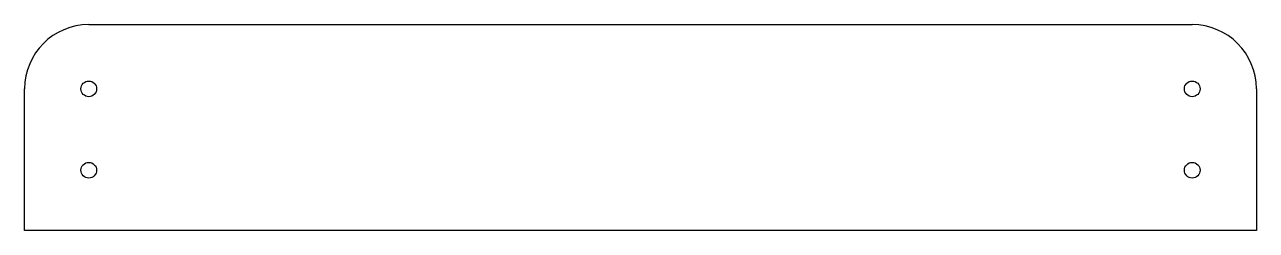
# Model space of a CAD drawing. Extents: x -122 to 122, y 7 to 47.
import ezdxf

# ---------------------------------------------------------------- set-up
doc = ezdxf.new("R2010")
doc.units = 0
doc.layers.add('Shape2DView004', color=7, linetype='CONTINUOUS')

msp = doc.modelspace()

# ---------------------------------------------------------------- linework, layer by layer
at = {"layer": 'Shape2DView004'}
for p, q in [((-109.22, 47.26), (109.22, 47.26)), ((-121.92, 6.56), (-121.92, 34.56)), ((121.92, 34.56), (121.92, 6.56)), ((121.92, 6.56), (-121.92, 6.56))]:
    msp.add_line(p, q, dxfattribs=at)
for centre in [(-109.22, 34.56), (109.22, 34.56), (-109.22, 18.46), (109.22, 18.46)]:
    msp.add_circle(centre, 1.55, dxfattribs=at)
for centre, start, end in [((-109.22, 34.56), 90, 180), ((109.22, 34.56), 0, 90)]:
    msp.add_arc(centre, 12.7, start, end, dxfattribs=at)

doc.saveas('drawing.dxf')
